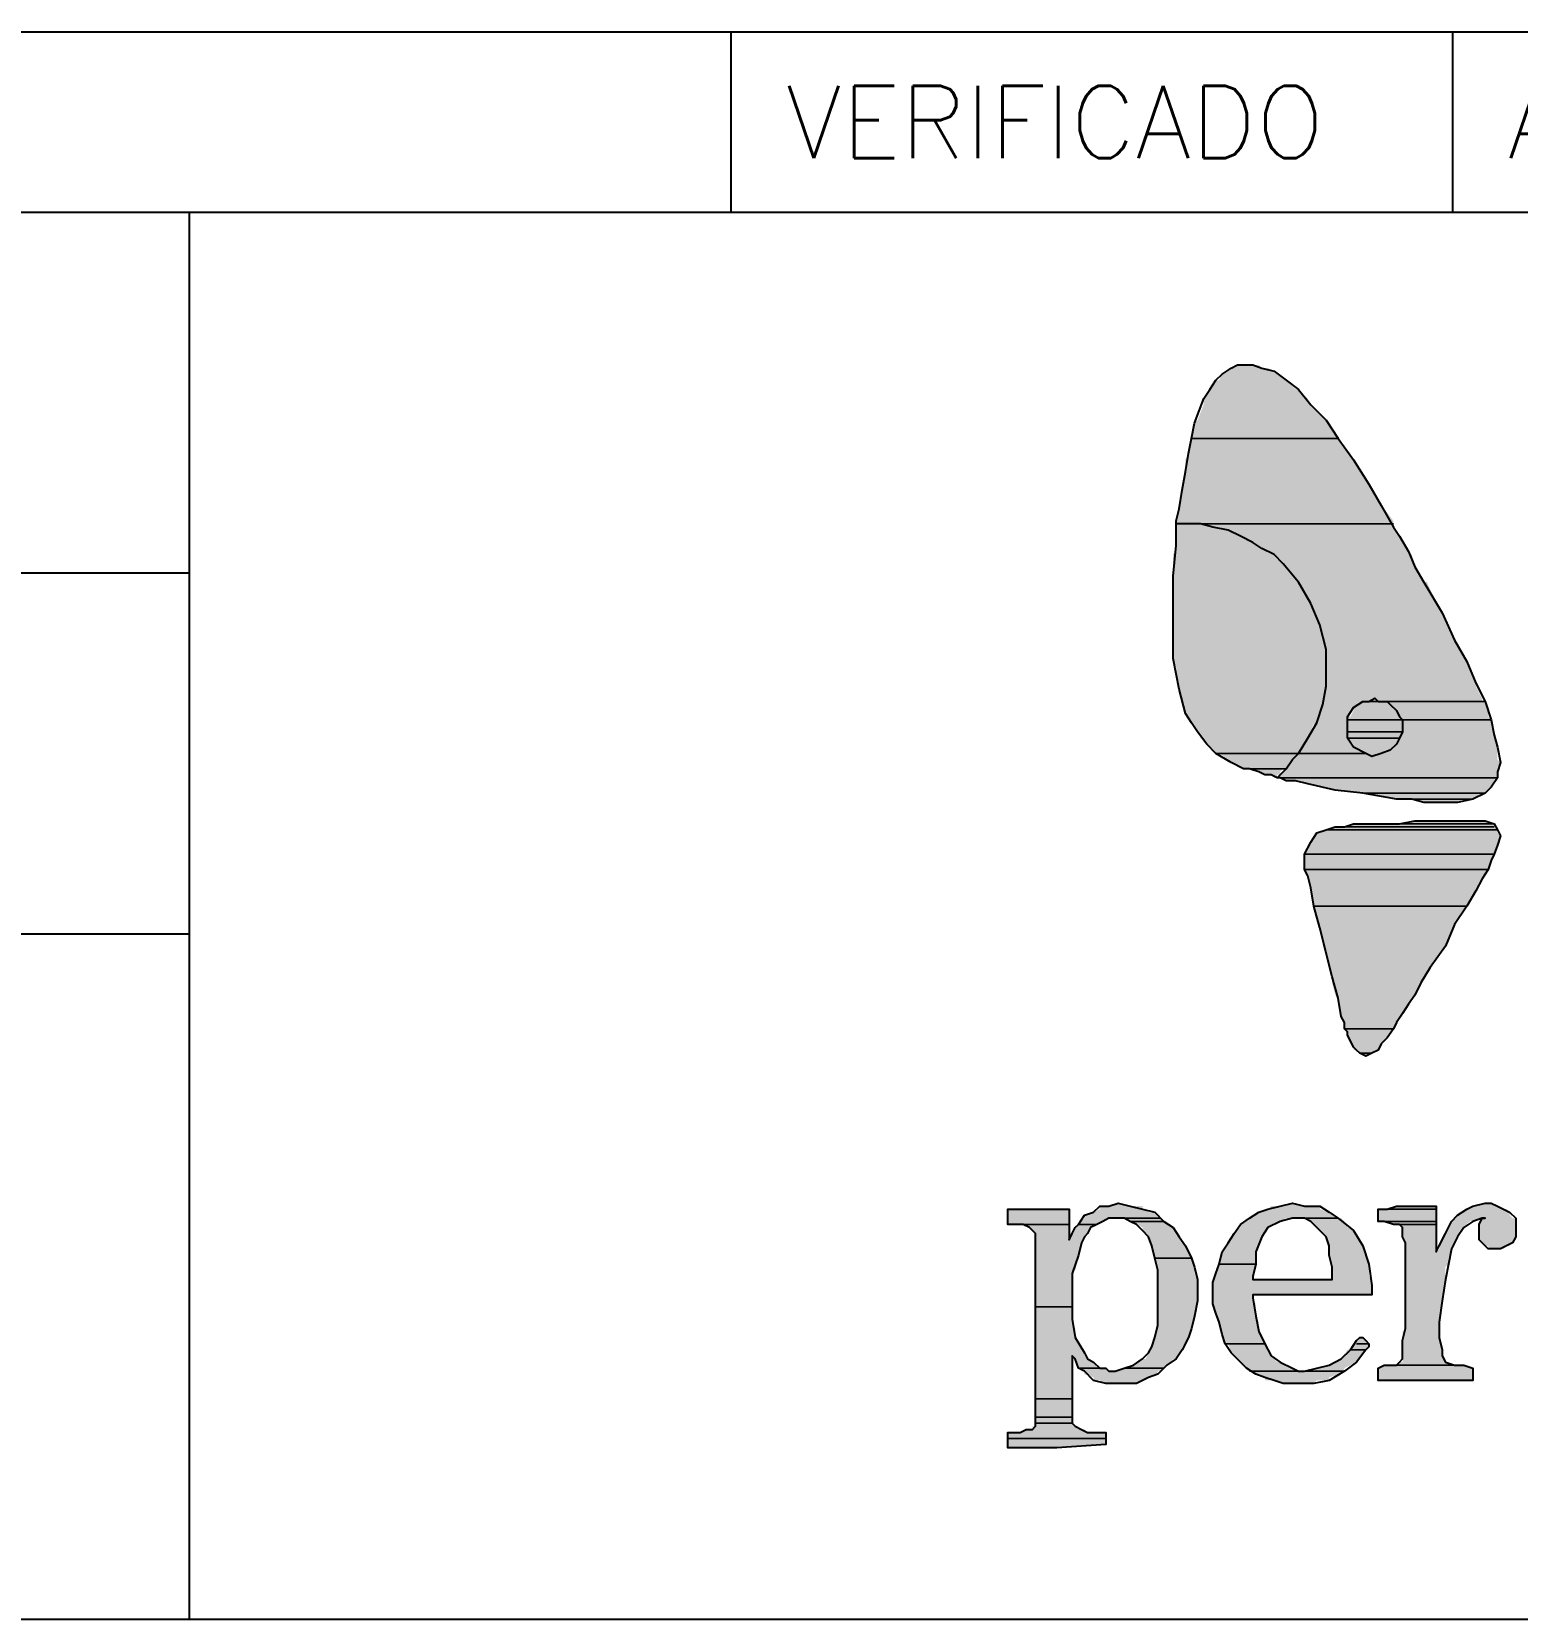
# Model space of a CAD drawing. Header units: millimetres. Extents: x 559 to 3993, y 623 to 920.
# Drawn here: x 1447.83 to 1468.39, y 644.86 to 666.84 of the extents above; entities that cross this region are included whole.
import ezdxf

# ---------------------------------------------------------------- set-up
doc = ezdxf.new("R2010")
doc.units = ezdxf.units.MM
doc.layers.add('CAJETIN', color=1, linetype='Continuous')
doc.styles.add('PY', font='ROMANS.shx')

# ---------------------------------------------------------------- blocks, each defined once
blk = doc.blocks.new('Simbolo persan')
at = {"layer": 'CAJETIN', "true_color": 0x0080ad, "transparency": 33554559}
h = blk.add_hatch(color=144, dxfattribs=at)
h.paths.add_polyline_path([(3046.767, 1411.454), (3046.513, 1411.369), (3046.259, 1411.496), (3046.174, 1411.623), (3046.174, 1411.92), (3046.259, 1412.047), (3046.344, 1412.089), (3046.386, 1412.131), (3046.471, 1412.131), (3046.555, 1412.174), (3046.598, 1412.131), (3046.725, 1412.131), (3046.852, 1412.004), (3046.894, 1411.92), (3046.894, 1411.877), (3046.936, 1411.877), (3046.936, 1411.666), (3046.894, 1411.623), (3046.852, 1411.539)])
h.paths.add_polyline_path([(3048.249, 1411.327), (3048.249, 1411.539), (3048.206, 1411.623), (3048.206, 1411.708), (3048.164, 1411.793), (3048.164, 1411.877), (3048.122, 1411.92), (3048.122, 1412.004), (3048.079, 1412.089), (3048.079, 1412.131), (3048.037, 1412.131), (3048.037, 1412.174), (3047.952, 1412.343), (3047.952, 1412.385), (3047.91, 1412.47), (3047.868, 1412.597), (3047.741, 1412.851), (3047.656, 1412.978), (3047.571, 1413.19), (3047.487, 1413.359), (3047.402, 1413.486), (3047.275, 1413.783), (3047.233, 1413.783), (3047.106, 1413.994), (3047.106, 1414.037), (3047.063, 1414.164), (3046.979, 1414.248), (3046.852, 1414.502), (3046.809, 1414.545), (3046.809, 1414.629), (3046.682, 1414.799), (3046.64, 1414.841), (3046.513, 1415.053), (3046.471, 1415.137), (3046.344, 1415.307), (3046.217, 1415.561), (3046.047, 1415.772), (3045.92, 1415.984), (3045.666, 1416.238), (3045.624, 1416.323), (3045.497, 1416.45), (3045.454, 1416.45), (3045.327, 1416.577), (3045.2, 1416.661), (3045.158, 1416.704), (3045.073, 1416.746), (3044.989, 1416.746), (3044.946, 1416.788), (3044.65, 1416.788), (3044.608, 1416.746), (3044.565, 1416.746), (3044.481, 1416.704), (3044.438, 1416.661), (3044.396, 1416.577), (3044.354, 1416.577), (3044.184, 1416.323), (3044.184, 1416.238), (3044.1, 1416.026), (3044.057, 1415.984), (3043.973, 1415.561), (3043.93, 1415.476), (3043.93, 1415.307), (3043.888, 1415.137), (3043.888, 1415.053), (3043.846, 1414.841), (3043.846, 1414.799), (3043.803, 1414.629), (3043.803, 1414.587), (3044.142, 1414.587), (3044.227, 1414.545), (3044.311, 1414.545), (3044.523, 1414.502), (3044.692, 1414.418), (3044.735, 1414.418), (3044.989, 1414.248), (3045.158, 1414.164), (3045.285, 1414.037), (3045.285, 1413.994), (3045.497, 1413.783), (3045.666, 1413.486), (3045.708, 1413.359), (3045.793, 1413.19), (3045.835, 1412.978), (3045.878, 1412.851), (3045.878, 1412.343), (3045.835, 1412.174), (3045.835, 1412.089), (3045.793, 1412.047), (3045.751, 1411.92), (3045.751, 1411.835), (3045.708, 1411.835), (3045.708, 1411.75), (3045.666, 1411.708), (3045.666, 1411.666), (3045.624, 1411.623), (3045.539, 1411.496), (3045.497, 1411.412), (3045.37, 1411.285), (3045.327, 1411.2), (3045.2, 1411.073), (3045.243, 1411.073), (3045.327, 1411.031), (3045.454, 1411.031), (3045.793, 1410.946), (3046.005, 1410.904), (3046.386, 1410.861), (3046.852, 1410.777), (3047.063, 1410.777), (3047.233, 1410.734), (3047.698, 1410.734), (3047.783, 1410.777), (3047.91, 1410.777), (3048.079, 1410.861), (3048.206, 1410.988), (3048.206, 1411.031), (3048.249, 1411.031), (3048.249, 1411.2), (3048.291, 1411.285)], flags=0)
at = {"layer": 'CAJETIN', "true_color": 0xa3cbc0, "transparency": 33554559}
for points in [[(3044.142, 1414.587), (3043.803, 1414.587), (3043.803, 1414.248), (3043.761, 1414.164), (3043.761, 1412.724), (3043.803, 1412.597), (3043.803, 1412.47), (3043.846, 1412.343), (3043.846, 1412.301), (3043.888, 1412.089), (3043.93, 1411.962), (3044.1, 1411.708), (3044.142, 1411.623), (3044.354, 1411.412), (3044.396, 1411.412), (3044.523, 1411.327), (3044.565, 1411.285), (3044.735, 1411.2), (3044.819, 1411.2), (3044.946, 1411.158), (3044.989, 1411.115), (3045.116, 1411.115), (3045.158, 1411.073), (3045.2, 1411.073), (3045.2, 1411.115), (3045.243, 1411.115), (3045.243, 1411.158), (3045.285, 1411.2), (3045.327, 1411.2), (3045.412, 1411.285), (3045.412, 1411.327), (3045.497, 1411.412), (3045.581, 1411.539), (3045.666, 1411.708), (3045.708, 1411.835), (3045.751, 1411.835), (3045.835, 1412.089), (3045.878, 1412.301), (3045.878, 1412.851), (3045.793, 1413.19), (3045.708, 1413.359), (3045.666, 1413.486), (3045.581, 1413.656), (3045.497, 1413.783), (3045.412, 1413.867), (3045.285, 1414.037), (3045.158, 1414.164), (3044.989, 1414.248), (3044.946, 1414.291), (3044.523, 1414.502), (3044.311, 1414.545)], [(3046.598, 1412.131), (3046.555, 1412.174), (3046.513, 1412.131), (3046.386, 1412.131), (3046.301, 1412.089), (3046.259, 1412.047), (3046.259, 1412.004), (3046.217, 1411.92), (3046.174, 1411.92), (3046.174, 1411.623), (3046.259, 1411.539), (3046.259, 1411.496), (3046.428, 1411.412), (3046.471, 1411.412), (3046.513, 1411.369), (3046.555, 1411.369), (3046.64, 1411.412), (3046.682, 1411.412), (3046.767, 1411.454), (3046.852, 1411.539), (3046.894, 1411.623), (3046.936, 1411.666), (3046.936, 1411.877), (3046.894, 1411.92), (3046.852, 1412.004), (3046.725, 1412.131)]]:
    blk.add_hatch(color=9, dxfattribs=at).paths.add_polyline_path(points)
at = {"layer": 'CAJETIN', "true_color": 0x0080ad, "transparency": 33554559}
blk.add_hatch(color=144, dxfattribs=at).paths.add_polyline_path([(3048.079, 1410.48), (3047.106, 1410.48), (3046.894, 1410.438), (3046.259, 1410.438), (3046.132, 1410.396), (3046.005, 1410.396), (3045.751, 1410.311), (3045.708, 1410.269), (3045.666, 1410.184), (3045.624, 1410.142), (3045.581, 1410.015), (3045.581, 1409.803), (3045.624, 1409.718), (3045.624, 1409.676), (3045.666, 1409.549), (3045.666, 1409.507), (3045.708, 1409.295), (3045.793, 1409.041), (3045.793, 1408.998), (3045.835, 1408.744), (3045.92, 1408.448), (3045.962, 1408.321), (3045.962, 1408.236), (3046.005, 1408.067), (3046.047, 1408.025), (3046.047, 1407.94), (3046.089, 1407.813), (3046.089, 1407.771), (3046.132, 1407.686), (3046.132, 1407.601), (3046.174, 1407.559), (3046.174, 1407.474), (3046.217, 1407.39), (3046.259, 1407.347), (3046.259, 1407.305), (3046.301, 1407.305), (3046.344, 1407.263), (3046.428, 1407.22), (3046.513, 1407.263), (3046.555, 1407.305), (3046.598, 1407.305), (3046.64, 1407.347), (3046.64, 1407.39), (3046.767, 1407.517), (3046.767, 1407.559), (3046.809, 1407.601), (3046.852, 1407.686), (3046.936, 1407.771), (3046.936, 1407.813), (3047.021, 1407.94), (3047.063, 1408.025), (3047.106, 1408.067), (3047.233, 1408.321), (3047.317, 1408.448), (3047.529, 1408.744), (3047.656, 1408.998), (3047.656, 1409.041), (3047.825, 1409.295), (3047.952, 1409.507), (3047.952, 1409.549), (3048.037, 1409.676), (3048.079, 1409.718), (3048.122, 1409.803), (3048.122, 1409.845), (3048.206, 1410.015), (3048.249, 1410.142), (3048.249, 1410.184), (3048.291, 1410.269), (3048.249, 1410.311), (3048.249, 1410.353), (3048.206, 1410.396), (3048.206, 1410.438), (3048.122, 1410.438)])
at = {"layer": 'CAJETIN', "transparency": 33554559}
h = blk.add_hatch(color=256, dxfattribs=at)
h.paths.add_polyline_path([(3043.211, 1402.944), (3042.957, 1402.86), (3042.872, 1402.86), (3042.83, 1402.902), (3042.745, 1402.902), (3042.618, 1403.029), (3042.576, 1403.029), (3042.576, 1403.071), (3042.533, 1403.114), (3042.491, 1403.198), (3042.406, 1403.325), (3042.406, 1403.452), (3042.364, 1403.579), (3042.364, 1404.214), (3042.406, 1404.257), (3042.449, 1404.426), (3042.449, 1404.468), (3042.491, 1404.553), (3042.491, 1404.638), (3042.533, 1404.68), (3042.533, 1404.722), (3042.576, 1404.765), (3042.618, 1404.85), (3042.66, 1404.85), (3042.703, 1404.892), (3042.872, 1404.977), (3043.084, 1404.977), (3043.338, 1404.85), (3043.338, 1404.807), (3043.422, 1404.722), (3043.465, 1404.595), (3043.507, 1404.426), (3043.549, 1404.299), (3043.549, 1403.452), (3043.465, 1403.198), (3043.465, 1403.156), (3043.422, 1403.114), (3043.38, 1403.029), (3043.338, 1403.029)])
h.paths.add_polyline_path([(3043.592, 1402.86), (3043.761, 1403.029), (3043.803, 1403.029), (3043.846, 1403.114), (3043.888, 1403.156), (3043.888, 1403.198), (3043.973, 1403.325), (3044.015, 1403.452), (3044.015, 1403.495), (3044.057, 1403.579), (3044.057, 1403.664), (3044.1, 1403.833), (3044.1, 1404.13), (3044.057, 1404.214), (3044.057, 1404.299), (3044.015, 1404.426), (3043.93, 1404.595), (3043.846, 1404.722), (3043.803, 1404.807), (3043.719, 1404.892), (3043.634, 1404.934), (3043.507, 1405.061), (3043.422, 1405.061), (3043.338, 1405.104), (3043.338, 1405.146), (3043.168, 1405.146), (3042.999, 1405.188), (3042.914, 1405.146), (3042.745, 1405.146), (3042.745, 1405.104), (3042.66, 1405.061), (3042.618, 1405.061), (3042.533, 1405.019), (3042.533, 1404.977), (3042.406, 1404.85), (3042.364, 1404.765), (3042.322, 1404.722), (3042.322, 1405.104), (3041.475, 1405.104), (3041.475, 1404.892), (3041.686, 1404.892), (3041.771, 1404.85), (3041.856, 1404.765), (3041.856, 1402.098), (3041.813, 1402.098), (3041.813, 1402.055), (3041.729, 1402.055), (3041.686, 1402.013), (3041.475, 1402.013), (3041.475, 1401.801), (3042.152, 1401.801), (3042.83, 1401.844), (3042.83, 1402.013), (3042.576, 1402.013), (3042.533, 1402.055), (3042.449, 1402.055), (3042.364, 1402.14), (3042.364, 1403.029), (3042.406, 1403.029), (3042.406, 1402.987), (3042.449, 1402.902), (3042.491, 1402.902), (3042.491, 1402.86), (3042.533, 1402.86), (3042.533, 1402.817), (3042.66, 1402.775), (3042.66, 1402.733), (3042.745, 1402.733), (3042.83, 1402.69), (3043.253, 1402.69), (3043.338, 1402.733), (3043.38, 1402.733), (3043.422, 1402.775), (3043.549, 1402.817), (3043.549, 1402.86)], flags=0)
h = blk.add_hatch(color=256, dxfattribs=at)
h.paths.add_polyline_path([(3044.354, 1404.172), (3044.311, 1404.13), (3044.311, 1403.791), (3044.354, 1403.664), (3044.354, 1403.622), (3044.396, 1403.537), (3044.438, 1403.41), (3044.438, 1403.368), (3044.481, 1403.241), (3044.523, 1403.241), (3044.565, 1403.114), (3044.777, 1402.902), (3044.819, 1402.902), (3044.819, 1402.86), (3044.862, 1402.86), (3044.904, 1402.817), (3045.031, 1402.775), (3045.031, 1402.733), (3045.158, 1402.733), (3045.243, 1402.69), (3045.708, 1402.69), (3045.751, 1402.733), (3045.92, 1402.733), (3045.92, 1402.775), (3046.047, 1402.817), (3046.132, 1402.86), (3046.132, 1402.902), (3046.301, 1402.987), (3046.344, 1403.029), (3046.428, 1403.156), (3046.471, 1403.198), (3046.471, 1403.241), (3046.386, 1403.325), (3046.344, 1403.325), (3046.301, 1403.283), (3046.301, 1403.241), (3046.259, 1403.241), (3046.259, 1403.198), (3046.217, 1403.156), (3046.174, 1403.156), (3046.089, 1403.029), (3045.92, 1402.944), (3045.581, 1402.86), (3045.497, 1402.86), (3045.412, 1402.902), (3045.37, 1402.902), (3045.243, 1402.987), (3045.2, 1402.987), (3045.116, 1403.071), (3045.116, 1403.114), (3045.031, 1403.241), (3044.989, 1403.368), (3044.946, 1403.41), (3044.946, 1403.537), (3044.904, 1403.622), (3044.904, 1403.791), (3044.862, 1403.876), (3044.862, 1403.918), (3046.513, 1403.918), (3046.513, 1404.13), (3046.471, 1404.172), (3046.471, 1404.341), (3046.386, 1404.595), (3046.301, 1404.722), (3046.259, 1404.807), (3046.174, 1404.85), (3046.132, 1404.934), (3046.089, 1404.977), (3046.047, 1404.977), (3045.962, 1405.061), (3045.92, 1405.061), (3045.793, 1405.104), (3045.793, 1405.146), (3045.581, 1405.146), (3045.454, 1405.188), (3045.412, 1405.188), (3045.327, 1405.146), (3045.116, 1405.146), (3045.073, 1405.104), (3044.946, 1405.061), (3044.819, 1404.977), (3044.777, 1404.934), (3044.692, 1404.892), (3044.692, 1404.85), (3044.565, 1404.722), (3044.523, 1404.638), (3044.438, 1404.511), (3044.396, 1404.341), (3044.354, 1404.214)])
h.paths.add_polyline_path([(3044.862, 1404.13), (3044.862, 1404.214), (3044.904, 1404.341), (3044.904, 1404.511), (3044.946, 1404.638), (3044.989, 1404.722), (3045.031, 1404.765), (3045.073, 1404.85), (3045.116, 1404.892), (3045.243, 1404.934), (3045.327, 1404.977), (3045.581, 1404.977), (3045.666, 1404.934), (3045.878, 1404.722), (3045.92, 1404.595), (3045.92, 1404.468), (3045.962, 1404.341), (3045.962, 1404.13)], flags=0)
blk.add_hatch(color=256, dxfattribs=at).paths.add_polyline_path([(3048.164, 1405.188), (3048.037, 1405.188), (3047.91, 1405.146), (3047.741, 1405.061), (3047.614, 1404.934), (3047.529, 1404.765), (3047.487, 1404.722), (3047.444, 1404.595), (3047.444, 1404.553), (3047.402, 1404.511), (3047.402, 1405.146), (3046.852, 1405.146), (3046.725, 1405.104), (3046.598, 1405.104), (3046.598, 1404.934), (3046.682, 1404.934), (3046.809, 1404.892), (3046.894, 1404.892), (3046.936, 1404.85), (3046.936, 1404.722), (3046.979, 1404.638), (3046.979, 1403.452), (3046.936, 1403.41), (3046.936, 1402.987), (3046.894, 1402.987), (3046.852, 1402.944), (3046.682, 1402.944), (3046.598, 1402.902), (3046.598, 1402.733), (3047.91, 1402.733), (3047.91, 1402.902), (3047.825, 1402.944), (3047.614, 1402.944), (3047.571, 1402.987), (3047.529, 1402.987), (3047.529, 1403.029), (3047.487, 1403.071), (3047.487, 1403.198), (3047.444, 1403.283), (3047.444, 1403.622), (3047.487, 1403.833), (3047.487, 1403.918), (3047.529, 1404.13), (3047.529, 1404.299), (3047.571, 1404.341), (3047.571, 1404.426), (3047.614, 1404.511), (3047.614, 1404.553), (3047.656, 1404.595), (3047.698, 1404.722), (3047.741, 1404.765), (3047.783, 1404.85), (3047.868, 1404.934), (3047.91, 1404.934), (3048.037, 1404.977), (3047.995, 1404.892), (3047.995, 1404.68), (3048.079, 1404.595), (3048.122, 1404.595), (3048.122, 1404.553), (3048.333, 1404.553), (3048.376, 1404.595), (3048.418, 1404.595), (3048.46, 1404.638), (3048.46, 1404.68), (3048.503, 1404.722), (3048.503, 1404.977), (3048.46, 1404.977), (3048.418, 1405.019), (3048.418, 1405.061), (3048.376, 1405.104), (3048.333, 1405.104)])
at = {"layer": 'CAJETIN', "color": 144, "lineweight": 25, "true_color": 0x0080ad}
for points in [[(3047.233, 1410.734), (3047.063, 1410.777), (3046.852, 1410.777), (3046.386, 1410.861), (3046.005, 1410.904), (3045.624, 1410.988), (3045.454, 1411.031), (3045.327, 1411.031), (3045.243, 1411.073), (3045.2, 1411.073), (3045.243, 1411.115), (3045.327, 1411.2), (3045.412, 1411.327), (3045.497, 1411.412), (3045.624, 1411.623), (3045.751, 1411.835), (3045.835, 1412.089), (3045.878, 1412.343), (3045.878, 1412.47), (3045.878, 1412.597), (3045.878, 1412.766), (3045.878, 1412.851), (3045.793, 1413.19), (3045.666, 1413.486), (3045.497, 1413.783), (3045.285, 1414.037), (3045.158, 1414.164), (3044.989, 1414.248), (3044.862, 1414.333), (3044.692, 1414.418), (3044.523, 1414.502), (3044.311, 1414.545), (3044.142, 1414.587), (3043.93, 1414.587), (3043.846, 1414.587), (3043.803, 1414.587), (3043.803, 1414.629), (3043.846, 1414.799), (3043.888, 1415.053), (3043.93, 1415.307), (3043.973, 1415.561), (3044.015, 1415.772), (3044.057, 1415.984), (3044.184, 1416.323), (3044.269, 1416.45), (3044.354, 1416.577), (3044.438, 1416.661), (3044.565, 1416.746), (3044.65, 1416.788), (3044.777, 1416.788), (3044.862, 1416.788), (3044.989, 1416.746), (3045.158, 1416.704), (3045.327, 1416.577), (3045.497, 1416.45), (3045.666, 1416.238), (3045.878, 1416.026), (3046.047, 1415.772), (3046.259, 1415.476), (3046.471, 1415.137), (3046.64, 1414.841), (3046.809, 1414.545), (3046.894, 1414.418), (3047.021, 1414.206), (3047.106, 1413.994), (3047.233, 1413.783), (3047.487, 1413.359), (3047.656, 1412.978), (3047.825, 1412.682), (3047.952, 1412.385), (3048.079, 1412.131), (3048.164, 1411.877), (3048.206, 1411.666), (3048.249, 1411.496), (3048.291, 1411.285), (3048.249, 1411.158), (3048.249, 1411.073), (3048.164, 1410.946), (3048.079, 1410.861), (3047.91, 1410.777), (3047.698, 1410.734), (3047.614, 1410.734), (3047.487, 1410.734), (3047.36, 1410.734)], [(3046.344, 1407.263), (3046.301, 1407.305), (3046.259, 1407.347), (3046.174, 1407.517), (3046.174, 1407.559), (3046.132, 1407.601), (3046.132, 1407.686), (3046.089, 1407.771), (3046.047, 1408.025), (3045.962, 1408.321), (3045.793, 1408.998), (3045.708, 1409.295), (3045.666, 1409.549), (3045.624, 1409.718), (3045.581, 1409.803), (3045.581, 1409.845), (3045.581, 1410.015), (3045.666, 1410.184), (3045.751, 1410.311), (3045.878, 1410.353), (3046.005, 1410.396), (3046.047, 1410.396), (3046.132, 1410.396), (3046.259, 1410.438), (3046.428, 1410.438), (3046.64, 1410.438), (3046.894, 1410.438), (3047.106, 1410.48), (3047.275, 1410.48), (3047.402, 1410.48), (3047.529, 1410.48), (3047.741, 1410.48), (3047.91, 1410.48), (3047.995, 1410.48), (3048.079, 1410.48), (3048.206, 1410.438), (3048.249, 1410.353), (3048.291, 1410.269), (3048.249, 1410.142), (3048.206, 1410.015), (3048.164, 1409.93), (3048.122, 1409.803), (3048.037, 1409.676), (3047.952, 1409.507), (3047.825, 1409.295), (3047.656, 1409.041), (3047.529, 1408.744), (3047.317, 1408.448), (3047.19, 1408.236), (3047.106, 1408.067), (3047.021, 1407.94), (3046.936, 1407.813), (3046.852, 1407.686), (3046.809, 1407.601), (3046.725, 1407.474), (3046.64, 1407.39), (3046.598, 1407.305), (3046.513, 1407.263), (3046.428, 1407.22)]]:
    blk.add_lwpolyline(points, close=True, dxfattribs=at)
at = {"layer": 'CAJETIN', "color": 144, "lineweight": 0, "true_color": 0x0080ad}
for points in [[(3046.047, 1415.772), (3044.015, 1415.772), (3046.047, 1415.772)], [(3046.809, 1414.587), (3043.846, 1414.587), (3046.809, 1414.587)], [(3046.809, 1414.587), (3043.93, 1414.587), (3046.809, 1414.587)], [(3048.037, 1412.131), (3046.598, 1412.131), (3048.037, 1412.131)], [(3048.079, 1412.131), (3046.725, 1412.131), (3048.079, 1412.131)], [(3048.164, 1411.877), (3046.894, 1411.877), (3048.164, 1411.877)], [(3046.428, 1411.412), (3045.497, 1411.412), (3046.428, 1411.412)], [(3048.249, 1411.073), (3045.2, 1411.073), (3048.249, 1411.073)], [(3048.249, 1411.073), (3045.2, 1411.073), (3048.249, 1411.073)], [(3048.079, 1410.861), (3046.386, 1410.861), (3048.079, 1410.861)], [(3047.91, 1410.777), (3046.852, 1410.777), (3047.91, 1410.777)], [(3048.249, 1410.353), (3045.878, 1410.353), (3048.249, 1410.353)], [(3048.206, 1410.396), (3046.132, 1410.396), (3048.206, 1410.396)], [(3048.206, 1410.438), (3046.259, 1410.438), (3048.206, 1410.438)], [(3048.079, 1410.48), (3047.19, 1410.48), (3048.079, 1410.48)], [(3048.206, 1410.015), (3045.581, 1410.015), (3048.206, 1410.015)], [(3048.122, 1409.803), (3045.581, 1409.803), (3048.122, 1409.803)], [(3047.825, 1409.295), (3045.708, 1409.295), (3047.825, 1409.295)], [(3046.809, 1407.601), (3046.132, 1407.601), (3046.809, 1407.601)], [(3046.513, 1407.263), (3046.344, 1407.263), (3046.513, 1407.263)]]:
    blk.add_lwpolyline(points, dxfattribs=at)
at = {"layer": 'CAJETIN', "color": 9, "lineweight": 25, "true_color": 0xa3cbc0}
blk.add_lwpolyline([(3045.2, 1411.073), (3045.116, 1411.115), (3045.031, 1411.115), (3044.946, 1411.158), (3044.819, 1411.2), (3044.735, 1411.2), (3044.565, 1411.285), (3044.354, 1411.412), (3044.227, 1411.539), (3044.1, 1411.708), (3044.015, 1411.835), (3043.93, 1411.962), (3043.846, 1412.301), (3043.803, 1412.512), (3043.761, 1412.724), (3043.761, 1413.02), (3043.761, 1413.359), (3043.761, 1413.656), (3043.761, 1413.867), (3043.803, 1414.291), (3043.803, 1414.46), (3043.803, 1414.587)], dxfattribs=at)
blk.add_lwpolyline([(3046.428, 1411.412), (3046.259, 1411.496), (3046.174, 1411.623), (3046.174, 1411.666), (3046.174, 1411.708), (3046.174, 1411.75), (3046.174, 1411.835), (3046.174, 1411.877), (3046.174, 1411.92), (3046.259, 1412.047), (3046.386, 1412.131), (3046.471, 1412.131), (3046.555, 1412.174), (3046.598, 1412.131), (3046.64, 1412.131), (3046.725, 1412.131), (3046.767, 1412.089), (3046.852, 1412.004), (3046.894, 1411.92), (3046.936, 1411.877), (3046.936, 1411.793), (3046.936, 1411.708), (3046.894, 1411.623), (3046.852, 1411.539), (3046.767, 1411.454), (3046.64, 1411.412), (3046.513, 1411.369)], close=True, dxfattribs=at)
at = {"layer": 'CAJETIN', "color": 9, "lineweight": 0, "true_color": 0xa3cbc0}
for points in [[(3046.725, 1412.131), (3046.386, 1412.131), (3046.725, 1412.131)], [(3046.64, 1412.131), (3046.471, 1412.131), (3046.64, 1412.131)], [(3046.936, 1411.877), (3046.174, 1411.877), (3046.936, 1411.877)], [(3046.936, 1411.708), (3046.174, 1411.708), (3046.936, 1411.708)], [(3046.894, 1411.623), (3046.174, 1411.623), (3046.894, 1411.623)], [(3045.497, 1411.412), (3044.354, 1411.412), (3045.497, 1411.412)], [(3045.327, 1411.2), (3044.735, 1411.2), (3045.327, 1411.2)]]:
    blk.add_lwpolyline(points, dxfattribs=at)
at = {"layer": 'CAJETIN', "color": 251, "lineweight": 25, "true_color": 0x68696b}
for points in [[(3041.517, 1402.013), (3041.644, 1402.013), (3041.729, 1402.055), (3041.813, 1402.055), (3041.856, 1402.098), (3041.856, 1402.14), (3041.856, 1402.225), (3041.856, 1402.309), (3041.856, 1402.479), (3041.856, 1402.563), (3041.856, 1402.69), (3041.856, 1402.86), (3041.856, 1403.029), (3041.856, 1403.198), (3041.856, 1403.452), (3041.856, 1403.749), (3041.856, 1404.045), (3041.856, 1404.257), (3041.856, 1404.426), (3041.856, 1404.553), (3041.856, 1404.68), (3041.856, 1404.722), (3041.856, 1404.765), (3041.813, 1404.807), (3041.771, 1404.85), (3041.686, 1404.892), (3041.602, 1404.892), (3041.475, 1404.892), (3041.475, 1404.977), (3041.475, 1405.104), (3041.559, 1405.104), (3041.644, 1405.104), (3041.771, 1405.104), (3042.025, 1405.104), (3042.11, 1405.104), (3042.195, 1405.104), (3042.279, 1405.104), (3042.322, 1405.104), (3042.322, 1405.061), (3042.322, 1405.019), (3042.322, 1404.892), (3042.322, 1404.68), (3042.364, 1404.765), (3042.406, 1404.85), (3042.449, 1404.892), (3042.533, 1405.019), (3042.66, 1405.061), (3042.745, 1405.146), (3042.872, 1405.146), (3042.999, 1405.188), (3043.168, 1405.146), (3043.338, 1405.104), (3043.507, 1405.061), (3043.634, 1404.934), (3043.761, 1404.85), (3043.846, 1404.722), (3043.93, 1404.595), (3044.015, 1404.426), (3044.057, 1404.299), (3044.1, 1404.13), (3044.1, 1403.96), (3044.1, 1403.833), (3044.057, 1403.622), (3044.015, 1403.452), (3043.973, 1403.325), (3043.888, 1403.156), (3043.803, 1403.029), (3043.676, 1402.944), (3043.549, 1402.817), (3043.422, 1402.775), (3043.338, 1402.733), (3043.253, 1402.69), (3043.168, 1402.69), (3043.041, 1402.69), (3042.914, 1402.69), (3042.83, 1402.69), (3042.66, 1402.733), (3042.533, 1402.86), (3042.449, 1402.902), (3042.406, 1403.029), (3042.364, 1403.071), (3042.364, 1402.606), (3042.364, 1402.479), (3042.364, 1402.352), (3042.364, 1402.267), (3042.364, 1402.225), (3042.364, 1402.14), (3042.406, 1402.098), (3042.491, 1402.055), (3042.576, 1402.013), (3042.703, 1402.013), (3042.83, 1402.013), (3042.83, 1401.928), (3042.83, 1401.844), (3042.152, 1401.801), (3041.475, 1401.801), (3041.475, 1401.928), (3041.475, 1402.013)], [(3044.862, 1403.876), (3044.904, 1403.622), (3044.946, 1403.41), (3045.031, 1403.241), (3045.116, 1403.071), (3045.243, 1402.987), (3045.412, 1402.902), (3045.497, 1402.86), (3045.581, 1402.86), (3045.751, 1402.902), (3045.92, 1402.944), (3046.089, 1403.029), (3046.217, 1403.156), (3046.301, 1403.283), (3046.344, 1403.325), (3046.386, 1403.325), (3046.428, 1403.283), (3046.471, 1403.241), (3046.471, 1403.198), (3046.428, 1403.156), (3046.301, 1402.987), (3046.132, 1402.86), (3045.92, 1402.733), (3045.708, 1402.69), (3045.454, 1402.69), (3045.327, 1402.69), (3045.285, 1402.69), (3045.158, 1402.733), (3045.031, 1402.775), (3044.904, 1402.817), (3044.777, 1402.902), (3044.692, 1402.987), (3044.565, 1403.114), (3044.481, 1403.241), (3044.438, 1403.368), (3044.396, 1403.537), (3044.354, 1403.664), (3044.311, 1403.791), (3044.311, 1403.918), (3044.311, 1404.087), (3044.354, 1404.214), (3044.396, 1404.341), (3044.438, 1404.511), (3044.523, 1404.638), (3044.608, 1404.765), (3044.692, 1404.892), (3044.819, 1404.977), (3044.946, 1405.061), (3045.073, 1405.104), (3045.243, 1405.146), (3045.412, 1405.188), (3045.581, 1405.146), (3045.793, 1405.146), (3045.92, 1405.061), (3046.047, 1404.977), (3046.259, 1404.807), (3046.386, 1404.595), (3046.471, 1404.341), (3046.513, 1404.045), (3046.513, 1403.918), (3045.708, 1403.918), (3044.862, 1403.918)], [(3046.682, 1402.944), (3046.809, 1402.944), (3046.852, 1402.944), (3046.894, 1402.987), (3046.936, 1403.029), (3046.936, 1403.071), (3046.936, 1403.114), (3046.936, 1403.198), (3046.936, 1403.283), (3046.979, 1403.452), (3046.979, 1403.622), (3046.979, 1403.918), (3046.979, 1404.13), (3046.979, 1404.299), (3046.979, 1404.426), (3046.979, 1404.553), (3046.979, 1404.638), (3046.936, 1404.722), (3046.936, 1404.765), (3046.936, 1404.807), (3046.936, 1404.85), (3046.894, 1404.892), (3046.809, 1404.892), (3046.682, 1404.934), (3046.598, 1404.934), (3046.598, 1405.019), (3046.598, 1405.104), (3046.64, 1405.104), (3046.725, 1405.104), (3046.852, 1405.146), (3047.021, 1405.146), (3047.148, 1405.146), (3047.275, 1405.146), (3047.36, 1405.146), (3047.402, 1405.146), (3047.402, 1405.104), (3047.402, 1405.061), (3047.402, 1404.934), (3047.402, 1404.807), (3047.402, 1404.511), (3047.444, 1404.595), (3047.529, 1404.765), (3047.614, 1404.934), (3047.698, 1405.019), (3047.825, 1405.104), (3047.91, 1405.146), (3048.079, 1405.188), (3048.164, 1405.188), (3048.249, 1405.146), (3048.333, 1405.104), (3048.418, 1405.061), (3048.503, 1404.977), (3048.503, 1404.85), (3048.503, 1404.765), (3048.503, 1404.722), (3048.46, 1404.638), (3048.376, 1404.595), (3048.291, 1404.553), (3048.249, 1404.553), (3048.122, 1404.553), (3048.079, 1404.595), (3047.995, 1404.68), (3047.995, 1404.765), (3047.995, 1404.892), (3048.037, 1404.977), (3048.079, 1404.977), (3048.037, 1404.977), (3047.91, 1404.934), (3047.783, 1404.85), (3047.698, 1404.722), (3047.614, 1404.553), (3047.571, 1404.341), (3047.529, 1404.13), (3047.487, 1403.833), (3047.444, 1403.537), (3047.444, 1403.41), (3047.444, 1403.325), (3047.487, 1403.156), (3047.487, 1403.071), (3047.529, 1402.987), (3047.656, 1402.944), (3047.698, 1402.944), (3047.783, 1402.944), (3047.91, 1402.902), (3047.91, 1402.817), (3047.91, 1402.733), (3047.275, 1402.733), (3047.063, 1402.733), (3046.936, 1402.733), (3046.809, 1402.733), (3046.725, 1402.733), (3046.64, 1402.733), (3046.598, 1402.733), (3046.598, 1402.775), (3046.598, 1402.817), (3046.598, 1402.902)], [(3043.084, 1402.902), (3043.211, 1402.944), (3043.338, 1403.029), (3043.422, 1403.114), (3043.465, 1403.198), (3043.507, 1403.325), (3043.549, 1403.495), (3043.549, 1403.579), (3043.549, 1403.664), (3043.549, 1403.876), (3043.549, 1404.13), (3043.549, 1404.214), (3043.549, 1404.257), (3043.507, 1404.426), (3043.465, 1404.595), (3043.422, 1404.722), (3043.338, 1404.807), (3043.253, 1404.892), (3043.168, 1404.934), (3043.084, 1404.977), (3042.957, 1404.977), (3042.872, 1404.977), (3042.787, 1404.934), (3042.703, 1404.892), (3042.618, 1404.85), (3042.576, 1404.765), (3042.533, 1404.722), (3042.491, 1404.638), (3042.449, 1404.468), (3042.364, 1404.214), (3042.364, 1404.172), (3042.364, 1404.087), (3042.364, 1403.918), (3042.364, 1403.749), (3042.364, 1403.579), (3042.406, 1403.325), (3042.533, 1403.114), (3042.576, 1403.029), (3042.66, 1402.987), (3042.745, 1402.902), (3042.83, 1402.902), (3042.872, 1402.86), (3042.957, 1402.86)], [(3045.962, 1404.172), (3045.962, 1404.299), (3045.92, 1404.468), (3045.92, 1404.595), (3045.878, 1404.722), (3045.793, 1404.807), (3045.751, 1404.85), (3045.666, 1404.934), (3045.581, 1404.977), (3045.497, 1404.977), (3045.412, 1404.977), (3045.243, 1404.934), (3045.073, 1404.85), (3044.989, 1404.722), (3044.904, 1404.511), (3044.904, 1404.341), (3044.862, 1404.172), (3044.862, 1404.13), (3045.412, 1404.13), (3045.962, 1404.13)]]:
    blk.add_lwpolyline(points, close=True, dxfattribs=at)
at = {"layer": 'CAJETIN', "color": 251, "lineweight": 0, "true_color": 0x68696b}
for points in [[(3042.322, 1405.104), (3041.559, 1405.104), (3042.322, 1405.104)], [(3042.322, 1405.104), (3041.771, 1405.104), (3042.322, 1405.104)], [(3042.322, 1405.104), (3041.856, 1405.104), (3042.322, 1405.104)], [(3042.322, 1405.104), (3042.11, 1405.104), (3042.322, 1405.104)], [(3042.322, 1405.104), (3042.195, 1405.104), (3042.322, 1405.104)], [(3043.168, 1405.146), (3042.999, 1405.188), (3043.168, 1405.146)], [(3047.402, 1405.104), (3046.64, 1405.104), (3047.402, 1405.104)], [(3047.402, 1405.104), (3046.64, 1405.104), (3047.402, 1405.104)], [(3047.402, 1405.104), (3046.725, 1405.104), (3047.402, 1405.104)], [(3047.402, 1405.146), (3047.021, 1405.146), (3047.402, 1405.146)], [(3047.402, 1405.146), (3047.275, 1405.146), (3047.402, 1405.146)], [(3047.402, 1405.146), (3047.36, 1405.146), (3047.402, 1405.146)], [(3048.164, 1405.188), (3048.079, 1405.188), (3048.164, 1405.188)], [(3042.322, 1404.892), (3041.517, 1404.892), (3042.322, 1404.892)], [(3042.322, 1404.892), (3041.602, 1404.892), (3042.322, 1404.892)], [(3042.703, 1404.892), (3042.449, 1404.892), (3042.703, 1404.892)], [(3043.592, 1404.977), (3042.957, 1404.977), (3043.592, 1404.977)], [(3043.592, 1404.977), (3042.999, 1404.977), (3043.592, 1404.977)], [(3043.634, 1404.934), (3043.168, 1404.934), (3043.634, 1404.934)], [(3046.047, 1404.977), (3045.412, 1404.977), (3046.047, 1404.977)], [(3047.402, 1404.934), (3046.598, 1404.934), (3047.402, 1404.934)], [(3047.402, 1404.892), (3046.809, 1404.892), (3047.402, 1404.892)], [(3044.015, 1404.426), (3043.507, 1404.426), (3044.015, 1404.426)], [(3044.904, 1404.341), (3044.396, 1404.341), (3044.904, 1404.341)], [(3042.364, 1403.749), (3041.856, 1403.749), (3042.364, 1403.749)], [(3046.386, 1403.325), (3046.344, 1403.325), (3046.386, 1403.325)], [(3045.031, 1403.241), (3044.481, 1403.241), (3045.031, 1403.241)], [(3046.428, 1403.156), (3046.217, 1403.156), (3046.428, 1403.156)], [(3046.471, 1403.241), (3046.301, 1403.241), (3046.471, 1403.241)], [(3042.745, 1402.902), (3042.449, 1402.902), (3042.745, 1402.902)], [(3043.634, 1402.902), (3043.084, 1402.902), (3043.634, 1402.902)], [(3046.132, 1402.86), (3044.819, 1402.86), (3046.132, 1402.86)], [(3047.698, 1402.944), (3046.809, 1402.944), (3047.698, 1402.944)], [(3045.497, 1402.69), (3045.285, 1402.69), (3045.497, 1402.69)], [(3047.91, 1402.733), (3046.598, 1402.733), (3047.91, 1402.733)], [(3047.91, 1402.733), (3046.598, 1402.733), (3047.91, 1402.733)], [(3042.364, 1402.479), (3041.856, 1402.479), (3042.364, 1402.479)], [(3042.364, 1402.225), (3041.856, 1402.225), (3042.364, 1402.225)], [(3042.364, 1402.14), (3041.856, 1402.14), (3042.364, 1402.14)], [(3042.364, 1402.14), (3041.856, 1402.14), (3042.364, 1402.14)], [(3042.83, 1401.928), (3041.475, 1401.928), (3042.83, 1401.928)]]:
    blk.add_lwpolyline(points, dxfattribs=at)

msp = doc.modelspace()

# ---------------------------------------------------------------- linework, layer by layer
at = {"layer": 'CAJETIN', "color": 5}
for p, q in [((1387.584, 666.838), (1477.477, 666.838)), ((1457.501, 666.838), (1457.501, 664.341)), ((1467.489, 666.838), (1467.489, 664.341))]:
    msp.add_line(p, q, dxfattribs=at)
at = {"layer": 'CAJETIN', "color": 8, "linetype": 'Continuous'}
for p, q in [((1387.584, 664.341), (1477.477, 664.341)), ((1450.01, 644.864), (1450.01, 664.341)), ((1415.051, 659.346), (1450.01, 659.346)), ((1387.584, 654.352), (1450.01, 654.352)), ((1387.584, 644.864), (1477.477, 644.864))]:
    msp.add_line(p, q, dxfattribs=at)

# ---------------------------------------------------------------- block references
at = {"layer": 'CAJETIN'}
msp.add_blockref('Simbolo persan', (-1580.137, -754.563), dxfattribs=at)

# ---------------------------------------------------------------- texts
at = {"layer": 'CAJETIN', "color": 1, "style": 'PY'}
for s, p in [('VERIFICADO', (1458.266, 665.09)), ('APROBADO', (1468.254, 665.09))]:
    msp.add_text(s, height=0.9988, dxfattribs=at).set_placement(p)

doc.saveas('drawing.dxf')
